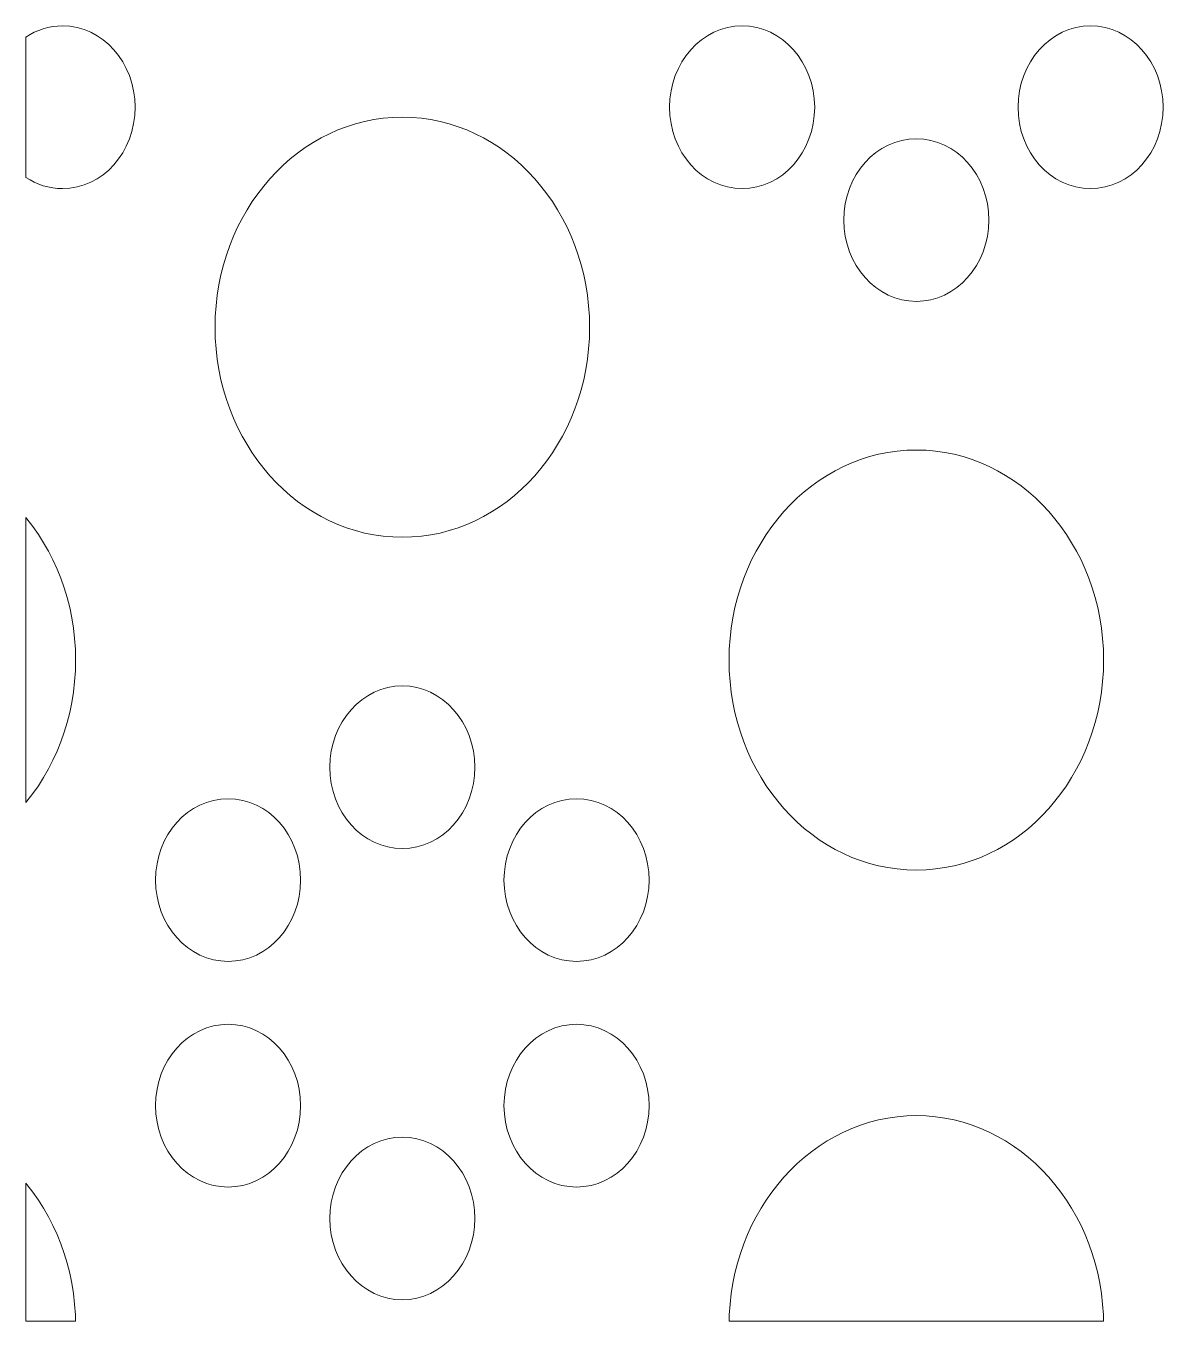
# Model space of a CAD drawing. Header units: millimetres. Extents: x -1200 to 1200, y -590 to 590.
# Drawn here: x -1200 to -694, y -590 to -13 of the extents above; entities that cross this region are included whole.
import ezdxf

# ---------------------------------------------------------------- set-up
doc = ezdxf.new("R2010")
doc.units = ezdxf.units.MM
doc.header["$MEASUREMENT"] = 0
doc.layers.add('Layer 1', color=7, linetype='Continuous')

msp = doc.modelspace()

# ---------------------------------------------------------------- linework, layer by layer
at = {"layer": 'Layer 1', "color": 250, "lineweight": 9}
for points, knots in [([(-1200.05, -18.2979), (-1195.2609, -15.1511), (-1189.6854, -13.3452), (-1183.7324, -13.3452), (-1165.8884, -13.3452), (-1151.4193, -29.5603), (-1151.4193, -49.5683), (-1151.4193, -69.5668), (-1165.8884, -85.7819), (-1183.7324, -85.7819), (-1189.6854, -85.7819), (-1195.2609, -83.976), (-1200.05, -80.8295), (-1200.05, -80.8295), (-1200.05, -18.2979), (-1200.05, -18.2979)], [0, 0, 0, 0, 0.2, 0.2, 0.2, 0.4, 0.4, 0.4, 0.6, 0.6, 0.6, 0.8, 0.8, 0.8, 1, 1, 1, 1]), ([(-913.341, -49.5683), (-913.341, -29.5603), (-898.8765, -13.3452), (-881.0281, -13.3452), (-863.1885, -13.3452), (-848.7151, -29.5603), (-848.7151, -49.5683), (-848.7151, -69.5668), (-863.1885, -85.7819), (-881.0281, -85.7819), (-898.8765, -85.7819), (-913.341, -69.5668), (-913.341, -49.5683)], [0, 0, 0, 0, 0.25, 0.25, 0.25, 0.5, 0.5, 0.5, 0.75, 0.75, 0.75, 1, 1, 1, 1]), ([(-758.1487, -49.5683), (-758.1487, -29.5603), (-743.6754, -13.3452), (-725.8358, -13.3452), (-707.996, -13.3452), (-693.5227, -29.5603), (-693.5227, -49.5683), (-693.5227, -69.5668), (-707.996, -85.7819), (-725.8358, -85.7819), (-743.6754, -85.7819), (-758.1487, -69.5668), (-758.1487, -49.5683)], [0, 0, 0, 0, 0.25, 0.25, 0.25, 0.5, 0.5, 0.5, 0.75, 0.75, 0.75, 1, 1, 1, 1]), ([(-1115.7958, -147.5223), (-1115.7958, -147.5223), (-1115.6886, -142.7006), (-1115.6886, -142.7006), (-1115.6886, -142.7006), (-1115.367, -137.9461), (-1115.367, -137.9461), (-1115.367, -137.9461), (-1114.8395, -133.2638), (-1114.8395, -133.2638), (-1114.8395, -133.2638), (-1114.1062, -128.6632), (-1114.1062, -128.6632), (-1114.1062, -128.6632), (-1113.1712, -124.1443), (-1113.1712, -124.1443), (-1113.1712, -124.1443), (-1112.052, -119.712), (-1112.052, -119.712), (-1112.052, -119.712), (-1110.7356, -115.3709), (-1110.7356, -115.3709), (-1110.7356, -115.3709), (-1109.2473, -111.1309), (-1109.2473, -111.1309), (-1109.2473, -111.1309), (-1107.575, -106.9918), (-1107.575, -106.9918), (-1107.575, -106.9918), (-1105.7352, -102.9633), (-1105.7352, -102.9633), (-1105.7352, -102.9633), (-1103.7282, -99.0453), (-1103.7282, -99.0453), (-1103.7282, -99.0453), (-1101.5584, -95.2523), (-1101.5584, -95.2523), (-1101.5584, -95.2523), (-1099.2297, -91.5843), (-1099.2297, -91.5843), (-1099.2297, -91.5843), (-1096.7511, -88.0509), (-1096.7511, -88.0509), (-1096.7511, -88.0509), (-1094.1265, -84.6522), (-1094.1265, -84.6522), (-1094.1265, -84.6522), (-1091.3648, -81.4024), (-1091.3648, -81.4024), (-1091.3648, -81.4024), (-1088.4616, -78.3017), (-1088.4616, -78.3017), (-1088.4616, -78.3017), (-1085.434, -75.3596), (-1085.434, -75.3596), (-1085.434, -75.3596), (-1082.2778, -72.5858), (-1082.2778, -72.5858), (-1082.2778, -72.5858), (-1079.0058, -69.9754), (-1079.0058, -69.9754), (-1079.0058, -69.9754), (-1075.6222, -67.5429), (-1075.6222, -67.5429), (-1075.6222, -67.5429), (-1072.1271, -65.2931), (-1072.1271, -65.2931), (-1072.1271, -65.2931), (-1068.5378, -63.2308), (-1068.5378, -63.2308), (-1068.5378, -63.2308), (-1064.8455, -61.3559), (-1064.8455, -61.3559), (-1064.8455, -61.3559), (-1061.0589, -59.683), (-1061.0589, -59.683), (-1061.0589, -59.683), (-1057.1906, -58.2119), (-1057.1906, -58.2119), (-1057.1906, -58.2119), (-1053.2324, -56.9572), (-1053.2324, -56.9572), (-1053.2324, -56.9572), (-1049.2014, -55.9092), (-1049.2014, -55.9092), (-1049.2014, -55.9092), (-1045.0975, -55.0872), (-1045.0975, -55.0872), (-1045.0975, -55.0872), (-1040.9249, -54.491), (-1040.9249, -54.491), (-1040.9249, -54.491), (-1036.6836, -54.1353), (-1036.6836, -54.1353), (-1036.6836, -54.1353), (-1032.3824, -54.0151), (-1032.3824, -54.0151), (-1032.3824, -54.0151), (-1028.0811, -54.1353), (-1028.0811, -54.1353), (-1028.0811, -54.1353), (-1023.8399, -54.491), (-1023.8399, -54.491), (-1023.8399, -54.491), (-1019.6629, -55.0872), (-1019.6629, -55.0872), (-1019.6629, -55.0872), (-1015.5633, -55.9092), (-1015.5633, -55.9092), (-1015.5633, -55.9092), (-1011.5279, -56.9572), (-1011.5279, -56.9572), (-1011.5279, -56.9572), (-1007.574, -58.2119), (-1007.574, -58.2119), (-1007.574, -58.2119), (-1003.706, -59.683), (-1003.706, -59.683), (-1003.706, -59.683), (-999.9194, -61.3559), (-999.9194, -61.3559), (-999.9194, -61.3559), (-996.227, -63.2308), (-996.227, -63.2308), (-996.227, -63.2308), (-992.6333, -65.2931), (-992.6333, -65.2931), (-992.6333, -65.2931), (-989.1383, -67.5429), (-989.1383, -67.5429), (-989.1383, -67.5429), (-985.7547, -69.9754), (-985.7547, -69.9754), (-985.7547, -69.9754), (-982.4827, -72.5858), (-982.4827, -72.5858), (-982.4827, -72.5858), (-979.3308, -75.3596), (-979.3308, -75.3596), (-979.3308, -75.3596), (-976.2988, -78.3017), (-976.2988, -78.3017), (-976.2988, -78.3017), (-973.3999, -81.4024), (-973.3999, -81.4024), (-973.3999, -81.4024), (-970.6339, -84.657), (-970.6339, -84.657), (-970.6339, -84.657), (-968.0095, -88.0509), (-968.0095, -88.0509), (-968.0095, -88.0509), (-965.535, -91.5843), (-965.535, -91.5843), (-965.535, -91.5843), (-963.2065, -95.2523), (-963.2065, -95.2523), (-963.2065, -95.2523), (-961.0365, -99.0453), (-961.0365, -99.0453), (-961.0365, -99.0453), (-959.0295, -102.9633), (-959.0295, -102.9633), (-959.0295, -102.9633), (-957.1898, -106.9918), (-957.1898, -106.9918), (-957.1898, -106.9918), (-955.5173, -111.1309), (-955.5173, -111.1309), (-955.5173, -111.1309), (-954.025, -115.3709), (-954.025, -115.3709), (-954.025, -115.3709), (-952.7171, -119.712), (-952.7171, -119.712), (-952.7171, -119.712), (-951.5934, -124.1395), (-951.5934, -124.1395), (-951.5934, -124.1395), (-950.6628, -128.6632), (-950.6628, -128.6632), (-950.6628, -128.6632), (-949.9254, -133.2638), (-949.9254, -133.2638), (-949.9254, -133.2638), (-949.3979, -137.9461), (-949.3979, -137.9461), (-949.3979, -137.9461), (-949.0762, -142.7006), (-949.0762, -142.7006), (-949.0762, -142.7006), (-948.9648, -147.5223), (-948.9648, -147.5223), (-948.9648, -147.5223), (-949.0762, -152.344), (-949.0762, -152.344), (-949.0762, -152.344), (-949.3979, -157.0985), (-949.3979, -157.0985), (-949.3979, -157.0985), (-949.9254, -161.776), (-949.9254, -161.776), (-949.9254, -161.776), (-950.6628, -166.3814), (-950.6628, -166.3814), (-950.6628, -166.3814), (-951.5934, -170.9003), (-951.5934, -170.9003), (-951.5934, -170.9003), (-952.7171, -175.3279), (-952.7171, -175.3279), (-952.7171, -175.3279), (-954.025, -179.6689), (-954.025, -179.6689), (-954.025, -179.6689), (-955.5173, -183.9137), (-955.5173, -183.9137), (-955.5173, -183.9137), (-957.1898, -188.048), (-957.1898, -188.048), (-957.1898, -188.048), (-959.0295, -192.0765), (-959.0295, -192.0765), (-959.0295, -192.0765), (-961.0365, -195.9945), (-961.0365, -195.9945), (-961.0365, -195.9945), (-963.2065, -199.7875), (-963.2065, -199.7875), (-963.2065, -199.7875), (-965.535, -203.4555), (-965.535, -203.4555), (-965.535, -203.4555), (-968.0095, -206.9937), (-968.0095, -206.9937), (-968.0095, -206.9937), (-970.6339, -210.3877), (-970.6339, -210.3877), (-970.6339, -210.3877), (-973.3999, -213.6374), (-973.3999, -213.6374), (-973.3999, -213.6374), (-976.3032, -216.7429), (-976.3032, -216.7429), (-976.3032, -216.7429), (-979.3308, -219.6801), (-979.3308, -219.6801), (-979.3308, -219.6801), (-982.4827, -222.4588), (-982.4827, -222.4588), (-982.4827, -222.4588), (-985.7547, -225.0692), (-985.7547, -225.0692), (-985.7547, -225.0692), (-989.1383, -227.5017), (-989.1383, -227.5017), (-989.1383, -227.5017), (-992.6333, -229.7515), (-992.6333, -229.7515), (-992.6333, -229.7515), (-996.227, -231.8138), (-996.227, -231.8138), (-996.227, -231.8138), (-999.9194, -233.6887), (-999.9194, -233.6887), (-999.9194, -233.6887), (-1003.706, -235.3616), (-1003.706, -235.3616), (-1003.706, -235.3616), (-1007.574, -236.8279), (-1007.574, -236.8279), (-1007.574, -236.8279), (-1011.5279, -238.0874), (-1011.5279, -238.0874), (-1011.5279, -238.0874), (-1015.5633, -239.1306), (-1015.5633, -239.1306), (-1015.5633, -239.1306), (-1019.6629, -239.9479), (-1019.6629, -239.9479), (-1019.6629, -239.9479), (-1023.8399, -240.5439), (-1023.8399, -240.5439), (-1023.8399, -240.5439), (-1028.0811, -240.9093), (-1028.0811, -240.9093), (-1028.0811, -240.9093), (-1032.3824, -241.0295), (-1032.3824, -241.0295), (-1032.3824, -241.0295), (-1036.6836, -240.9093), (-1036.6836, -240.9093), (-1036.6836, -240.9093), (-1040.9249, -240.5439), (-1040.9249, -240.5439), (-1040.9249, -240.5439), (-1045.0975, -239.9479), (-1045.0975, -239.9479), (-1045.0975, -239.9479), (-1049.2058, -239.1306), (-1049.2058, -239.1306), (-1049.2058, -239.1306), (-1053.2324, -238.0874), (-1053.2324, -238.0874), (-1053.2324, -238.0874), (-1057.1906, -236.8279), (-1057.1906, -236.8279), (-1057.1906, -236.8279), (-1061.0589, -235.3616), (-1061.0589, -235.3616), (-1061.0589, -235.3616), (-1064.8455, -233.6887), (-1064.8455, -233.6887), (-1064.8455, -233.6887), (-1068.5378, -231.8138), (-1068.5378, -231.8138), (-1068.5378, -231.8138), (-1072.1314, -229.7515), (-1072.1314, -229.7515), (-1072.1314, -229.7515), (-1075.6222, -227.5017), (-1075.6222, -227.5017), (-1075.6222, -227.5017), (-1079.0058, -225.0692), (-1079.0058, -225.0692), (-1079.0058, -225.0692), (-1082.2778, -222.4588), (-1082.2778, -222.4588), (-1082.2778, -222.4588), (-1085.434, -219.6801), (-1085.434, -219.6801), (-1085.434, -219.6801), (-1088.4616, -216.7429), (-1088.4616, -216.7429), (-1088.4616, -216.7429), (-1091.3648, -213.6374), (-1091.3648, -213.6374), (-1091.3648, -213.6374), (-1094.1308, -210.3877), (-1094.1308, -210.3877), (-1094.1308, -210.3877), (-1096.7511, -206.9937), (-1096.7511, -206.9937), (-1096.7511, -206.9937), (-1099.2297, -203.4555), (-1099.2297, -203.4555), (-1099.2297, -203.4555), (-1101.5584, -199.7875), (-1101.5584, -199.7875), (-1101.5584, -199.7875), (-1103.7282, -195.9945), (-1103.7282, -195.9945), (-1103.7282, -195.9945), (-1105.7352, -192.0765), (-1105.7352, -192.0765), (-1105.7352, -192.0765), (-1107.575, -188.048), (-1107.575, -188.048), (-1107.575, -188.048), (-1109.2473, -183.9137), (-1109.2473, -183.9137), (-1109.2473, -183.9137), (-1110.7356, -179.6689), (-1110.7356, -179.6689), (-1110.7356, -179.6689), (-1112.052, -175.3279), (-1112.052, -175.3279), (-1112.052, -175.3279), (-1113.1712, -170.9003), (-1113.1712, -170.9003), (-1113.1712, -170.9003), (-1114.1062, -166.3766), (-1114.1062, -166.3766), (-1114.1062, -166.3766), (-1114.8395, -161.776), (-1114.8395, -161.776), (-1114.8395, -161.776), (-1115.367, -157.0985), (-1115.367, -157.0985), (-1115.367, -157.0985), (-1115.6886, -152.344), (-1115.6886, -152.344), (-1115.6886, -152.344), (-1115.7958, -147.5223), (-1115.7958, -147.5223)], [0, 0, 0, 0, 0.0078125, 0.0078125, 0.0078125, 0.015625, 0.015625, 0.015625, 0.0234375, 0.0234375, 0.0234375, 0.03125, 0.03125, 0.03125, 0.0390625, 0.0390625, 0.0390625, 0.046875, 0.046875, 0.046875, 0.0546875, 0.0546875, 0.0546875, 0.0625, 0.0625, 0.0625, 0.0703125, 0.0703125, 0.0703125, 0.078125, 0.078125, 0.078125, 0.0859375, 0.0859375, 0.0859375, 0.09375, 0.09375, 0.09375, 0.1015625, 0.1015625, 0.1015625, 0.109375, 0.109375, 0.109375, 0.1171875, 0.1171875, 0.1171875, 0.125, 0.125, 0.125, 0.1328125, 0.1328125, 0.1328125, 0.140625, 0.140625, 0.140625, 0.1484375, 0.1484375, 0.1484375, 0.15625, 0.15625, 0.15625, 0.1640625, 0.1640625, 0.1640625, 0.171875, 0.171875, 0.171875, 0.1796875, 0.1796875, 0.1796875, 0.1875, 0.1875, 0.1875, 0.1953125, 0.1953125, 0.1953125, 0.203125, 0.203125, 0.203125, 0.2109375, 0.2109375, 0.2109375, 0.21875, 0.21875, 0.21875, 0.2265625, 0.2265625, 0.2265625, 0.234375, 0.234375, 0.234375, 0.2421875, 0.2421875, 0.2421875, 0.25, 0.25, 0.25, 0.2578125, 0.2578125, 0.2578125, 0.265625, 0.265625, 0.265625, 0.2734375, 0.2734375, 0.2734375, 0.28125, 0.28125, 0.28125, 0.2890625, 0.2890625, 0.2890625, 0.296875, 0.296875, 0.296875, 0.3046875, 0.3046875, 0.3046875, 0.3125, 0.3125, 0.3125, 0.3203125, 0.3203125, 0.3203125, 0.328125, 0.328125, 0.328125, 0.3359375, 0.3359375, 0.3359375, 0.34375, 0.34375, 0.34375, 0.3515625, 0.3515625, 0.3515625, 0.359375, 0.359375, 0.359375, 0.3671875, 0.3671875, 0.3671875, 0.375, 0.375, 0.375, 0.3828125, 0.3828125, 0.3828125, 0.390625, 0.390625, 0.390625, 0.3984375, 0.3984375, 0.3984375, 0.40625, 0.40625, 0.40625, 0.4140625, 0.4140625, 0.4140625, 0.421875, 0.421875, 0.421875, 0.4296875, 0.4296875, 0.4296875, 0.4375, 0.4375, 0.4375, 0.4453125, 0.4453125, 0.4453125, 0.453125, 0.453125, 0.453125, 0.4609375, 0.4609375, 0.4609375, 0.46875, 0.46875, 0.46875, 0.4765625, 0.4765625, 0.4765625, 0.484375, 0.484375, 0.484375, 0.4921875, 0.4921875, 0.4921875, 0.5, 0.5, 0.5, 0.5078125, 0.5078125, 0.5078125, 0.515625, 0.515625, 0.515625, 0.5234375, 0.5234375, 0.5234375, 0.53125, 0.53125, 0.53125, 0.5390625, 0.5390625, 0.5390625, 0.546875, 0.546875, 0.546875, 0.5546875, 0.5546875, 0.5546875, 0.5625, 0.5625, 0.5625, 0.5703125, 0.5703125, 0.5703125, 0.578125, 0.578125, 0.578125, 0.5859375, 0.5859375, 0.5859375, 0.59375, 0.59375, 0.59375, 0.6015625, 0.6015625, 0.6015625, 0.609375, 0.609375, 0.609375, 0.6171875, 0.6171875, 0.6171875, 0.625, 0.625, 0.625, 0.6328125, 0.6328125, 0.6328125, 0.640625, 0.640625, 0.640625, 0.6484375, 0.6484375, 0.6484375, 0.65625, 0.65625, 0.65625, 0.6640625, 0.6640625, 0.6640625, 0.671875, 0.671875, 0.671875, 0.6796875, 0.6796875, 0.6796875, 0.6875, 0.6875, 0.6875, 0.6953125, 0.6953125, 0.6953125, 0.703125, 0.703125, 0.703125, 0.7109375, 0.7109375, 0.7109375, 0.71875, 0.71875, 0.71875, 0.7265625, 0.7265625, 0.7265625, 0.734375, 0.734375, 0.734375, 0.7421875, 0.7421875, 0.7421875, 0.75, 0.75, 0.75, 0.7578125, 0.7578125, 0.7578125, 0.765625, 0.765625, 0.765625, 0.7734375, 0.7734375, 0.7734375, 0.78125, 0.78125, 0.78125, 0.7890625, 0.7890625, 0.7890625, 0.796875, 0.796875, 0.796875, 0.8046875, 0.8046875, 0.8046875, 0.8125, 0.8125, 0.8125, 0.8203125, 0.8203125, 0.8203125, 0.828125, 0.828125, 0.828125, 0.8359375, 0.8359375, 0.8359375, 0.84375, 0.84375, 0.84375, 0.8515625, 0.8515625, 0.8515625, 0.859375, 0.859375, 0.859375, 0.8671875, 0.8671875, 0.8671875, 0.875, 0.875, 0.875, 0.8828125, 0.8828125, 0.8828125, 0.890625, 0.890625, 0.890625, 0.8984375, 0.8984375, 0.8984375, 0.90625, 0.90625, 0.90625, 0.9140625, 0.9140625, 0.9140625, 0.921875, 0.921875, 0.921875, 0.9296875, 0.9296875, 0.9296875, 0.9375, 0.9375, 0.9375, 0.9453125, 0.9453125, 0.9453125, 0.953125, 0.953125, 0.953125, 0.9609375, 0.9609375, 0.9609375, 0.96875, 0.96875, 0.96875, 0.9765625, 0.9765625, 0.9765625, 0.984375, 0.984375, 0.984375, 0.9921875, 0.9921875, 0.9921875, 1, 1, 1, 1]), ([(-835.747, -99.7856), (-835.747, -79.7824), (-821.278, -63.5625), (-803.4341, -63.5625), (-785.59, -63.5625), (-771.1211, -79.7824), (-771.1211, -99.7856), (-771.1211, -119.7889), (-785.59, -136.0088), (-803.4341, -136.0088), (-821.278, -136.0088), (-835.747, -119.7889), (-835.747, -99.7856)], [0, 0, 0, 0, 0.25, 0.25, 0.25, 0.5, 0.5, 0.5, 0.75, 0.75, 0.75, 1, 1, 1, 1]), ([(-886.8474, -295.6983), (-886.8474, -295.6983), (-886.7402, -290.8766), (-886.7402, -290.8766), (-886.7402, -290.8766), (-886.4144, -286.1222), (-886.4144, -286.1222), (-886.4144, -286.1222), (-885.8868, -281.4446), (-885.8868, -281.4446), (-885.8868, -281.4446), (-885.1492, -276.844), (-885.1492, -276.844), (-885.1492, -276.844), (-884.2229, -272.3204), (-884.2229, -272.3204), (-884.2229, -272.3204), (-883.0995, -267.8928), (-883.0995, -267.8928), (-883.0995, -267.8928), (-881.7872, -263.5518), (-881.7872, -263.5518), (-881.7872, -263.5518), (-880.299, -259.3117), (-880.299, -259.3117), (-880.299, -259.3117), (-878.6266, -255.1726), (-878.6266, -255.1726), (-878.6266, -255.1726), (-876.7825, -251.1441), (-876.7825, -251.1441), (-876.7825, -251.1441), (-874.78, -247.2261), (-874.78, -247.2261), (-874.78, -247.2261), (-872.6057, -243.4331), (-872.6057, -243.4331), (-872.6057, -243.4331), (-870.2814, -239.7651), (-870.2814, -239.7651), (-870.2814, -239.7651), (-867.7984, -236.227), (-867.7984, -236.227), (-867.7984, -236.227), (-865.1783, -232.833), (-865.1783, -232.833), (-865.1783, -232.833), (-862.4166, -229.5832), (-862.4166, -229.5832), (-862.4166, -229.5832), (-859.5132, -226.4825), (-859.5132, -226.4825), (-859.5132, -226.4825), (-856.4857, -223.5405), (-856.4857, -223.5405), (-856.4857, -223.5405), (-853.3338, -220.7667), (-853.3338, -220.7667), (-853.3338, -220.7667), (-850.0574, -218.1515), (-850.0574, -218.1515), (-850.0574, -218.1515), (-846.6738, -215.719), (-846.6738, -215.719), (-846.6738, -215.719), (-843.183, -213.4691), (-843.183, -213.4691), (-843.183, -213.4691), (-839.5894, -211.4068), (-839.5894, -211.4068), (-839.5894, -211.4068), (-835.8928, -209.532), (-835.8928, -209.532), (-835.8928, -209.532), (-832.1105, -207.859), (-832.1105, -207.859), (-832.1105, -207.859), (-828.2338, -206.3928), (-828.2338, -206.3928), (-828.2338, -206.3928), (-824.2842, -205.1333), (-824.2842, -205.1333), (-824.2842, -205.1333), (-820.2531, -204.09), (-820.2531, -204.09), (-820.2531, -204.09), (-816.1491, -203.2728), (-816.1491, -203.2728), (-816.1491, -203.2728), (-811.9723, -202.6767), (-811.9723, -202.6767), (-811.9723, -202.6767), (-807.7354, -202.3113), (-807.7354, -202.3113), (-807.7354, -202.3113), (-803.4341, -202.1912), (-803.4341, -202.1912), (-803.4341, -202.1912), (-799.1286, -202.3113), (-799.1286, -202.3113), (-799.1286, -202.3113), (-794.8915, -202.6767), (-794.8915, -202.6767), (-794.8915, -202.6767), (-790.7147, -203.2728), (-790.7147, -203.2728), (-790.7147, -203.2728), (-786.6064, -204.09), (-786.6064, -204.09), (-786.6064, -204.09), (-782.5796, -205.1333), (-782.5796, -205.1333), (-782.5796, -205.1333), (-778.63, -206.3928), (-778.63, -206.3928), (-778.63, -206.3928), (-774.7533, -207.859), (-774.7533, -207.859), (-774.7533, -207.859), (-770.971, -209.532), (-770.971, -209.532), (-770.971, -209.532), (-767.2786, -211.4068), (-767.2786, -211.4068), (-767.2786, -211.4068), (-763.6807, -213.4691), (-763.6807, -213.4691), (-763.6807, -213.4691), (-760.19, -215.719), (-760.19, -215.719), (-760.19, -215.719), (-756.8065, -218.1515), (-756.8065, -218.1515), (-756.8065, -218.1515), (-753.5387, -220.7667), (-753.5387, -220.7667), (-753.5387, -220.7667), (-750.3781, -223.5405), (-750.3781, -223.5405), (-750.3781, -223.5405), (-747.3506, -226.4825), (-747.3506, -226.4825), (-747.3506, -226.4825), (-744.4473, -229.5832), (-744.4473, -229.5832), (-744.4473, -229.5832), (-741.6856, -232.833), (-741.6856, -232.833), (-741.6856, -232.833), (-739.0611, -236.227), (-739.0611, -236.227), (-739.0611, -236.227), (-736.5825, -239.7651), (-736.5825, -239.7651), (-736.5825, -239.7651), (-734.2581, -243.4331), (-734.2581, -243.4331), (-734.2581, -243.4331), (-732.0839, -247.2261), (-732.0839, -247.2261), (-732.0839, -247.2261), (-730.0812, -251.1441), (-730.0812, -251.1441), (-730.0812, -251.1441), (-728.2372, -255.1726), (-728.2372, -255.1726), (-728.2372, -255.1726), (-726.569, -259.3117), (-726.569, -259.3117), (-726.569, -259.3117), (-725.0766, -263.5518), (-725.0766, -263.5518), (-725.0766, -263.5518), (-723.7644, -267.8928), (-723.7644, -267.8928), (-723.7644, -267.8928), (-722.6409, -272.3204), (-722.6409, -272.3204), (-722.6409, -272.3204), (-721.7146, -276.844), (-721.7146, -276.844), (-721.7146, -276.844), (-720.977, -281.4446), (-720.977, -281.4446), (-720.977, -281.4446), (-720.4451, -286.1222), (-720.4451, -286.1222), (-720.4451, -286.1222), (-720.1235, -290.8766), (-720.1235, -290.8766), (-720.1235, -290.8766), (-720.0164, -295.6983), (-720.0164, -295.6983), (-720.0164, -295.6983), (-720.1235, -300.5201), (-720.1235, -300.5201), (-720.1235, -300.5201), (-720.4451, -305.2745), (-720.4451, -305.2745), (-720.4451, -305.2745), (-720.977, -309.9568), (-720.977, -309.9568), (-720.977, -309.9568), (-721.7146, -314.5574), (-721.7146, -314.5574), (-721.7146, -314.5574), (-722.6409, -319.0763), (-722.6409, -319.0763), (-722.6409, -319.0763), (-723.7644, -323.5086), (-723.7644, -323.5086), (-723.7644, -323.5086), (-725.0766, -327.8497), (-725.0766, -327.8497), (-725.0766, -327.8497), (-726.569, -332.0898), (-726.569, -332.0898), (-726.569, -332.0898), (-728.2372, -336.2288), (-728.2372, -336.2288), (-728.2372, -336.2288), (-730.0812, -340.2574), (-730.0812, -340.2574), (-730.0812, -340.2574), (-732.0839, -344.1753), (-732.0839, -344.1753), (-732.0839, -344.1753), (-734.2581, -347.9731), (-734.2581, -347.9731), (-734.2581, -347.9731), (-736.5825, -351.6363), (-736.5825, -351.6363), (-736.5825, -351.6363), (-739.0611, -355.1745), (-739.0611, -355.1745), (-739.0611, -355.1745), (-741.6856, -358.5684), (-741.6856, -358.5684), (-741.6856, -358.5684), (-744.4473, -361.8182), (-744.4473, -361.8182), (-744.4473, -361.8182), (-747.3506, -364.9189), (-747.3506, -364.9189), (-747.3506, -364.9189), (-750.3781, -367.861), (-750.3781, -367.861), (-750.3781, -367.861), (-753.5301, -370.6348), (-753.5301, -370.6348), (-753.5301, -370.6348), (-756.8065, -373.2452), (-756.8065, -373.2452), (-756.8065, -373.2452), (-760.19, -375.6777), (-760.19, -375.6777), (-760.19, -375.6777), (-763.6807, -377.9275), (-763.6807, -377.9275), (-763.6807, -377.9275), (-767.2786, -379.9898), (-767.2786, -379.9898), (-767.2786, -379.9898), (-770.971, -381.8647), (-770.971, -381.8647), (-770.971, -381.8647), (-774.7533, -383.5425), (-774.7533, -383.5425), (-774.7533, -383.5425), (-778.63, -385.0039), (-778.63, -385.0039), (-778.63, -385.0039), (-782.5796, -386.2634), (-782.5796, -386.2634), (-782.5796, -386.2634), (-786.6064, -387.3114), (-786.6064, -387.3114), (-786.6064, -387.3114), (-790.7147, -388.1334), (-790.7147, -388.1334), (-790.7147, -388.1334), (-794.8915, -388.7296), (-794.8915, -388.7296), (-794.8915, -388.7296), (-799.1286, -389.0853), (-799.1286, -389.0853), (-799.1286, -389.0853), (-803.4341, -389.2055), (-803.4341, -389.2055), (-803.4341, -389.2055), (-807.7354, -389.0853), (-807.7354, -389.0853), (-807.7354, -389.0853), (-811.9723, -388.7296), (-811.9723, -388.7296), (-811.9723, -388.7296), (-816.1491, -388.1334), (-816.1491, -388.1334), (-816.1491, -388.1334), (-820.2531, -387.3114), (-820.2531, -387.3114), (-820.2531, -387.3114), (-824.2842, -386.2634), (-824.2842, -386.2634), (-824.2842, -386.2634), (-828.2338, -385.0039), (-828.2338, -385.0039), (-828.2338, -385.0039), (-832.1105, -383.5377), (-832.1105, -383.5377), (-832.1105, -383.5377), (-835.8928, -381.8647), (-835.8928, -381.8647), (-835.8928, -381.8647), (-839.5894, -379.9898), (-839.5894, -379.9898), (-839.5894, -379.9898), (-843.183, -377.9275), (-843.183, -377.9275), (-843.183, -377.9275), (-846.6738, -375.6777), (-846.6738, -375.6777), (-846.6738, -375.6777), (-850.0574, -373.2452), (-850.0574, -373.2452), (-850.0574, -373.2452), (-853.3338, -370.6348), (-853.3338, -370.6348), (-853.3338, -370.6348), (-856.4857, -367.861), (-856.4857, -367.861), (-856.4857, -367.861), (-859.5132, -364.9189), (-859.5132, -364.9189), (-859.5132, -364.9189), (-862.4166, -361.8182), (-862.4166, -361.8182), (-862.4166, -361.8182), (-865.1783, -358.5684), (-865.1783, -358.5684), (-865.1783, -358.5684), (-867.7984, -355.1745), (-867.7984, -355.1745), (-867.7984, -355.1745), (-870.2814, -351.6363), (-870.2814, -351.6363), (-870.2814, -351.6363), (-872.6057, -347.9731), (-872.6057, -347.9731), (-872.6057, -347.9731), (-874.78, -344.1753), (-874.78, -344.1753), (-874.78, -344.1753), (-876.7825, -340.2574), (-876.7825, -340.2574), (-876.7825, -340.2574), (-878.6266, -336.2288), (-878.6266, -336.2288), (-878.6266, -336.2288), (-880.299, -332.0898), (-880.299, -332.0898), (-880.299, -332.0898), (-881.7872, -327.8497), (-881.7872, -327.8497), (-881.7872, -327.8497), (-883.0995, -323.5086), (-883.0995, -323.5086), (-883.0995, -323.5086), (-884.2229, -319.0763), (-884.2229, -319.0763), (-884.2229, -319.0763), (-885.1492, -314.5526), (-885.1492, -314.5526), (-885.1492, -314.5526), (-885.8868, -309.9568), (-885.8868, -309.9568), (-885.8868, -309.9568), (-886.4144, -305.2745), (-886.4144, -305.2745), (-886.4144, -305.2745), (-886.7402, -300.5201), (-886.7402, -300.5201), (-886.7402, -300.5201), (-886.8474, -295.6983), (-886.8474, -295.6983)], [0, 0, 0, 0, 0.0078125, 0.0078125, 0.0078125, 0.015625, 0.015625, 0.015625, 0.0234375, 0.0234375, 0.0234375, 0.03125, 0.03125, 0.03125, 0.0390625, 0.0390625, 0.0390625, 0.046875, 0.046875, 0.046875, 0.0546875, 0.0546875, 0.0546875, 0.0625, 0.0625, 0.0625, 0.0703125, 0.0703125, 0.0703125, 0.078125, 0.078125, 0.078125, 0.0859375, 0.0859375, 0.0859375, 0.09375, 0.09375, 0.09375, 0.1015625, 0.1015625, 0.1015625, 0.109375, 0.109375, 0.109375, 0.1171875, 0.1171875, 0.1171875, 0.125, 0.125, 0.125, 0.1328125, 0.1328125, 0.1328125, 0.140625, 0.140625, 0.140625, 0.1484375, 0.1484375, 0.1484375, 0.15625, 0.15625, 0.15625, 0.1640625, 0.1640625, 0.1640625, 0.171875, 0.171875, 0.171875, 0.1796875, 0.1796875, 0.1796875, 0.1875, 0.1875, 0.1875, 0.1953125, 0.1953125, 0.1953125, 0.203125, 0.203125, 0.203125, 0.2109375, 0.2109375, 0.2109375, 0.21875, 0.21875, 0.21875, 0.2265625, 0.2265625, 0.2265625, 0.234375, 0.234375, 0.234375, 0.2421875, 0.2421875, 0.2421875, 0.25, 0.25, 0.25, 0.2578125, 0.2578125, 0.2578125, 0.265625, 0.265625, 0.265625, 0.2734375, 0.2734375, 0.2734375, 0.28125, 0.28125, 0.28125, 0.2890625, 0.2890625, 0.2890625, 0.296875, 0.296875, 0.296875, 0.3046875, 0.3046875, 0.3046875, 0.3125, 0.3125, 0.3125, 0.3203125, 0.3203125, 0.3203125, 0.328125, 0.328125, 0.328125, 0.3359375, 0.3359375, 0.3359375, 0.34375, 0.34375, 0.34375, 0.3515625, 0.3515625, 0.3515625, 0.359375, 0.359375, 0.359375, 0.3671875, 0.3671875, 0.3671875, 0.375, 0.375, 0.375, 0.3828125, 0.3828125, 0.3828125, 0.390625, 0.390625, 0.390625, 0.3984375, 0.3984375, 0.3984375, 0.40625, 0.40625, 0.40625, 0.4140625, 0.4140625, 0.4140625, 0.421875, 0.421875, 0.421875, 0.4296875, 0.4296875, 0.4296875, 0.4375, 0.4375, 0.4375, 0.4453125, 0.4453125, 0.4453125, 0.453125, 0.453125, 0.453125, 0.4609375, 0.4609375, 0.4609375, 0.46875, 0.46875, 0.46875, 0.4765625, 0.4765625, 0.4765625, 0.484375, 0.484375, 0.484375, 0.4921875, 0.4921875, 0.4921875, 0.5, 0.5, 0.5, 0.5078125, 0.5078125, 0.5078125, 0.515625, 0.515625, 0.515625, 0.5234375, 0.5234375, 0.5234375, 0.53125, 0.53125, 0.53125, 0.5390625, 0.5390625, 0.5390625, 0.546875, 0.546875, 0.546875, 0.5546875, 0.5546875, 0.5546875, 0.5625, 0.5625, 0.5625, 0.5703125, 0.5703125, 0.5703125, 0.578125, 0.578125, 0.578125, 0.5859375, 0.5859375, 0.5859375, 0.59375, 0.59375, 0.59375, 0.6015625, 0.6015625, 0.6015625, 0.609375, 0.609375, 0.609375, 0.6171875, 0.6171875, 0.6171875, 0.625, 0.625, 0.625, 0.6328125, 0.6328125, 0.6328125, 0.640625, 0.640625, 0.640625, 0.6484375, 0.6484375, 0.6484375, 0.65625, 0.65625, 0.65625, 0.6640625, 0.6640625, 0.6640625, 0.671875, 0.671875, 0.671875, 0.6796875, 0.6796875, 0.6796875, 0.6875, 0.6875, 0.6875, 0.6953125, 0.6953125, 0.6953125, 0.703125, 0.703125, 0.703125, 0.7109375, 0.7109375, 0.7109375, 0.71875, 0.71875, 0.71875, 0.7265625, 0.7265625, 0.7265625, 0.734375, 0.734375, 0.734375, 0.7421875, 0.7421875, 0.7421875, 0.75, 0.75, 0.75, 0.7578125, 0.7578125, 0.7578125, 0.765625, 0.765625, 0.765625, 0.7734375, 0.7734375, 0.7734375, 0.78125, 0.78125, 0.78125, 0.7890625, 0.7890625, 0.7890625, 0.796875, 0.796875, 0.796875, 0.8046875, 0.8046875, 0.8046875, 0.8125, 0.8125, 0.8125, 0.8203125, 0.8203125, 0.8203125, 0.828125, 0.828125, 0.828125, 0.8359375, 0.8359375, 0.8359375, 0.84375, 0.84375, 0.84375, 0.8515625, 0.8515625, 0.8515625, 0.859375, 0.859375, 0.859375, 0.8671875, 0.8671875, 0.8671875, 0.875, 0.875, 0.875, 0.8828125, 0.8828125, 0.8828125, 0.890625, 0.890625, 0.890625, 0.8984375, 0.8984375, 0.8984375, 0.90625, 0.90625, 0.90625, 0.9140625, 0.9140625, 0.9140625, 0.921875, 0.921875, 0.921875, 0.9296875, 0.9296875, 0.9296875, 0.9375, 0.9375, 0.9375, 0.9453125, 0.9453125, 0.9453125, 0.953125, 0.953125, 0.953125, 0.9609375, 0.9609375, 0.9609375, 0.96875, 0.96875, 0.96875, 0.9765625, 0.9765625, 0.9765625, 0.984375, 0.984375, 0.984375, 0.9921875, 0.9921875, 0.9921875, 1, 1, 1, 1]), ([(-1200.05, -232.2835), (-1200.05, -232.2835), (-1199.5823, -232.833), (-1199.5823, -232.833), (-1199.5823, -232.833), (-1196.962, -236.227), (-1196.962, -236.227), (-1196.962, -236.227), (-1194.4834, -239.7651), (-1194.4834, -239.7651), (-1194.4834, -239.7651), (-1192.1548, -243.4331), (-1192.1548, -243.4331), (-1192.1548, -243.4331), (-1189.9849, -247.2261), (-1189.9849, -247.2261), (-1189.9849, -247.2261), (-1187.9779, -251.1441), (-1187.9779, -251.1441), (-1187.9779, -251.1441), (-1186.1381, -255.1726), (-1186.1381, -255.1726), (-1186.1381, -255.1726), (-1184.4656, -259.3117), (-1184.4656, -259.3117), (-1184.4656, -259.3117), (-1182.9775, -263.5518), (-1182.9775, -263.5518), (-1182.9775, -263.5518), (-1181.6611, -267.8928), (-1181.6611, -267.8928), (-1181.6611, -267.8928), (-1180.5418, -272.3204), (-1180.5418, -272.3204), (-1180.5418, -272.3204), (-1179.6112, -276.844), (-1179.6112, -276.844), (-1179.6112, -276.844), (-1178.8736, -281.4446), (-1178.8736, -281.4446), (-1178.8736, -281.4446), (-1178.3462, -286.1222), (-1178.3462, -286.1222), (-1178.3462, -286.1222), (-1178.0245, -290.8766), (-1178.0245, -290.8766), (-1178.0245, -290.8766), (-1177.9173, -295.6983), (-1177.9173, -295.6983), (-1177.9173, -295.6983), (-1178.0245, -300.5201), (-1178.0245, -300.5201), (-1178.0245, -300.5201), (-1178.3462, -305.2745), (-1178.3462, -305.2745), (-1178.3462, -305.2745), (-1178.8736, -309.9568), (-1178.8736, -309.9568), (-1178.8736, -309.9568), (-1179.6112, -314.5574), (-1179.6112, -314.5574), (-1179.6112, -314.5574), (-1180.5418, -319.0763), (-1180.5418, -319.0763), (-1180.5418, -319.0763), (-1181.6611, -323.5086), (-1181.6611, -323.5086), (-1181.6611, -323.5086), (-1182.9775, -327.8497), (-1182.9775, -327.8497), (-1182.9775, -327.8497), (-1184.4656, -332.0898), (-1184.4656, -332.0898), (-1184.4656, -332.0898), (-1186.1381, -336.2288), (-1186.1381, -336.2288), (-1186.1381, -336.2288), (-1187.9779, -340.2574), (-1187.9779, -340.2574), (-1187.9779, -340.2574), (-1189.9849, -344.1753), (-1189.9849, -344.1753), (-1189.9849, -344.1753), (-1192.1548, -347.9731), (-1192.1548, -347.9731), (-1192.1548, -347.9731), (-1194.4834, -351.6363), (-1194.4834, -351.6363), (-1194.4834, -351.6363), (-1196.962, -355.1745), (-1196.962, -355.1745), (-1196.962, -355.1745), (-1199.5823, -358.5684), (-1199.5823, -358.5684), (-1199.5823, -358.5684), (-1200.05, -359.1179), (-1200.05, -359.1179), (-1200.05, -359.1179), (-1200.05, -232.2835), (-1200.05, -232.2835)], [0, 0, 0, 0, 0.03030303, 0.03030303, 0.03030303, 0.06060606, 0.06060606, 0.06060606, 0.09090909, 0.09090909, 0.09090909, 0.12121212, 0.12121212, 0.12121212, 0.15151515, 0.15151515, 0.15151515, 0.18181818, 0.18181818, 0.18181818, 0.21212121, 0.21212121, 0.21212121, 0.24242424, 0.24242424, 0.24242424, 0.27272727, 0.27272727, 0.27272727, 0.3030303, 0.3030303, 0.3030303, 0.33333333, 0.33333333, 0.33333333, 0.36363636, 0.36363636, 0.36363636, 0.39393939, 0.39393939, 0.39393939, 0.42424242, 0.42424242, 0.42424242, 0.45454545, 0.45454545, 0.45454545, 0.48484848, 0.48484848, 0.48484848, 0.51515152, 0.51515152, 0.51515152, 0.54545455, 0.54545455, 0.54545455, 0.57575758, 0.57575758, 0.57575758, 0.60606061, 0.60606061, 0.60606061, 0.63636364, 0.63636364, 0.63636364, 0.66666667, 0.66666667, 0.66666667, 0.6969697, 0.6969697, 0.6969697, 0.72727273, 0.72727273, 0.72727273, 0.75757576, 0.75757576, 0.75757576, 0.78787879, 0.78787879, 0.78787879, 0.81818182, 0.81818182, 0.81818182, 0.84848485, 0.84848485, 0.84848485, 0.87878788, 0.87878788, 0.87878788, 0.90909091, 0.90909091, 0.90909091, 0.93939394, 0.93939394, 0.93939394, 0.96969697, 0.96969697, 0.96969697, 1, 1, 1, 1]), ([(-1064.6954, -343.435), (-1064.6954, -323.4317), (-1050.2263, -307.2119), (-1032.3824, -307.2119), (-1014.5427, -307.2119), (-1000.0694, -323.4317), (-1000.0694, -343.435), (-1000.0694, -363.4383), (-1014.5427, -379.6581), (-1032.3824, -379.6581), (-1050.2263, -379.6581), (-1064.6954, -363.4383), (-1064.6954, -343.435)], [0, 0, 0, 0, 0.25, 0.25, 0.25, 0.5, 0.5, 0.5, 0.75, 0.75, 0.75, 1, 1, 1, 1]), ([(-1142.2937, -393.6619), (-1142.2937, -373.6538), (-1127.8205, -357.4387), (-1109.9807, -357.4387), (-1092.1367, -357.4387), (-1077.6677, -373.6538), (-1077.6677, -393.6619), (-1077.6677, -413.6603), (-1092.1367, -429.8754), (-1109.9807, -429.8754), (-1127.8205, -429.8754), (-1142.2937, -413.6603), (-1142.2937, -393.6619)], [0, 0, 0, 0, 0.25, 0.25, 0.25, 0.5, 0.5, 0.5, 0.75, 0.75, 0.75, 1, 1, 1, 1]), ([(-987.0971, -393.6619), (-987.0971, -373.6538), (-972.6237, -357.4387), (-954.7841, -357.4387), (-936.9444, -357.4387), (-922.4711, -373.6538), (-922.4711, -393.6619), (-922.4711, -413.6603), (-936.9444, -429.8754), (-954.7841, -429.8754), (-972.6237, -429.8754), (-987.0971, -413.6603), (-987.0971, -393.6619)], [0, 0, 0, 0, 0.25, 0.25, 0.25, 0.5, 0.5, 0.5, 0.75, 0.75, 0.75, 1, 1, 1, 1]), ([(-1142.2937, -494.1012), (-1142.2937, -474.1028), (-1127.8205, -457.878), (-1109.9807, -457.878), (-1092.1367, -457.878), (-1077.6677, -474.1028), (-1077.6677, -494.1012), (-1077.6677, -514.0997), (-1092.1367, -530.3244), (-1109.9807, -530.3244), (-1127.8205, -530.3244), (-1142.2937, -514.0997), (-1142.2937, -494.1012)], [0, 0, 0, 0, 0.25, 0.25, 0.25, 0.5, 0.5, 0.5, 0.75, 0.75, 0.75, 1, 1, 1, 1]), ([(-987.0971, -494.1012), (-987.0971, -474.1028), (-972.6237, -457.878), (-954.7841, -457.878), (-936.9444, -457.878), (-922.4711, -474.1028), (-922.4711, -494.1012), (-922.4711, -514.0997), (-936.9444, -530.3244), (-954.7841, -530.3244), (-972.6237, -530.3244), (-987.0971, -514.0997), (-987.0971, -494.1012)], [0, 0, 0, 0, 0.25, 0.25, 0.25, 0.5, 0.5, 0.5, 0.75, 0.75, 0.75, 1, 1, 1, 1]), ([(-720.0635, -590.0265), (-720.0635, -590.0265), (-886.8003, -590.0265), (-886.8003, -590.0265), (-886.8003, -590.0265), (-886.7402, -587.243), (-886.7402, -587.243), (-886.7402, -587.243), (-886.4144, -582.4838), (-886.4144, -582.4838), (-886.4144, -582.4838), (-885.8868, -577.8063), (-885.8868, -577.8063), (-885.8868, -577.8063), (-885.1492, -573.2008), (-885.1492, -573.2008), (-885.1492, -573.2008), (-884.2229, -568.682), (-884.2229, -568.682), (-884.2229, -568.682), (-883.0995, -564.2448), (-883.0995, -564.2448), (-883.0995, -564.2448), (-881.7872, -559.9086), (-881.7872, -559.9086), (-881.7872, -559.9086), (-880.299, -555.6686), (-880.299, -555.6686), (-880.299, -555.6686), (-878.6266, -551.5342), (-878.6266, -551.5342), (-878.6266, -551.5342), (-876.7825, -547.5009), (-876.7825, -547.5009), (-876.7825, -547.5009), (-874.78, -543.583), (-874.78, -543.583), (-874.78, -543.583), (-872.6057, -539.79), (-872.6057, -539.79), (-872.6057, -539.79), (-870.2814, -536.122), (-870.2814, -536.122), (-870.2814, -536.122), (-867.7984, -532.5886), (-867.7984, -532.5886), (-867.7984, -532.5886), (-865.1783, -529.1898), (-865.1783, -529.1898), (-865.1783, -529.1898), (-862.4166, -525.9401), (-862.4166, -525.9401), (-862.4166, -525.9401), (-859.5132, -522.8442), (-859.5132, -522.8442), (-859.5132, -522.8442), (-856.4857, -519.9021), (-856.4857, -519.9021), (-856.4857, -519.9021), (-853.3338, -517.1186), (-853.3338, -517.1186), (-853.3338, -517.1186), (-850.0574, -514.5131), (-850.0574, -514.5131), (-850.0574, -514.5131), (-846.6738, -512.0758), (-846.6738, -512.0758), (-846.6738, -512.0758), (-843.183, -509.826), (-843.183, -509.826), (-843.183, -509.826), (-839.5894, -507.7636), (-839.5894, -507.7636), (-839.5894, -507.7636), (-835.8928, -505.8887), (-835.8928, -505.8887), (-835.8928, -505.8887), (-832.1105, -504.2206), (-832.1105, -504.2206), (-832.1105, -504.2206), (-828.2338, -502.7496), (-828.2338, -502.7496), (-828.2338, -502.7496), (-824.2842, -501.49), (-824.2842, -501.49), (-824.2842, -501.49), (-820.2531, -500.4517), (-820.2531, -500.4517), (-820.2531, -500.4517), (-816.1491, -499.6296), (-816.1491, -499.6296), (-816.1491, -499.6296), (-811.9723, -499.0335), (-811.9723, -499.0335), (-811.9723, -499.0335), (-807.7354, -498.6682), (-807.7354, -498.6682), (-807.7354, -498.6682), (-803.4341, -498.548), (-803.4341, -498.548), (-803.4341, -498.548), (-799.1286, -498.6682), (-799.1286, -498.6682), (-799.1286, -498.6682), (-794.8915, -499.0335), (-794.8915, -499.0335), (-794.8915, -499.0335), (-790.7147, -499.6296), (-790.7147, -499.6296), (-790.7147, -499.6296), (-786.6064, -500.4517), (-786.6064, -500.4517), (-786.6064, -500.4517), (-782.5796, -501.49), (-782.5796, -501.49), (-782.5796, -501.49), (-778.63, -502.7496), (-778.63, -502.7496), (-778.63, -502.7496), (-774.7533, -504.2206), (-774.7533, -504.2206), (-774.7533, -504.2206), (-770.971, -505.8887), (-770.971, -505.8887), (-770.971, -505.8887), (-767.2786, -507.7636), (-767.2786, -507.7636), (-767.2786, -507.7636), (-763.6807, -509.826), (-763.6807, -509.826), (-763.6807, -509.826), (-760.19, -512.0758), (-760.19, -512.0758), (-760.19, -512.0758), (-756.8065, -514.5131), (-756.8065, -514.5131), (-756.8065, -514.5131), (-753.5387, -517.1186), (-753.5387, -517.1186), (-753.5387, -517.1186), (-750.3781, -519.9021), (-750.3781, -519.9021), (-750.3781, -519.9021), (-747.3506, -522.8442), (-747.3506, -522.8442), (-747.3506, -522.8442), (-744.4473, -525.9401), (-744.4473, -525.9401), (-744.4473, -525.9401), (-741.6856, -529.1898), (-741.6856, -529.1898), (-741.6856, -529.1898), (-739.0611, -532.5886), (-739.0611, -532.5886), (-739.0611, -532.5886), (-736.5825, -536.122), (-736.5825, -536.122), (-736.5825, -536.122), (-734.2581, -539.79), (-734.2581, -539.79), (-734.2581, -539.79), (-732.0839, -543.583), (-732.0839, -543.583), (-732.0839, -543.583), (-730.0812, -547.5009), (-730.0812, -547.5009), (-730.0812, -547.5009), (-728.2372, -551.5247), (-728.2372, -551.5247), (-728.2372, -551.5247), (-726.569, -555.6686), (-726.569, -555.6686), (-726.569, -555.6686), (-725.0766, -559.9086), (-725.0766, -559.9086), (-725.0766, -559.9086), (-723.7644, -564.2448), (-723.7644, -564.2448), (-723.7644, -564.2448), (-722.6409, -568.682), (-722.6409, -568.682), (-722.6409, -568.682), (-721.7146, -573.2008), (-721.7146, -573.2008), (-721.7146, -573.2008), (-720.977, -577.8063), (-720.977, -577.8063), (-720.977, -577.8063), (-720.4451, -582.4838), (-720.4451, -582.4838), (-720.4451, -582.4838), (-720.1235, -587.2334), (-720.1235, -587.2334), (-720.1235, -587.2334), (-720.0635, -590.0265), (-720.0635, -590.0265)], [0, 0, 0, 0, 0.01538462, 0.01538462, 0.01538462, 0.03076923, 0.03076923, 0.03076923, 0.04615385, 0.04615385, 0.04615385, 0.06153846, 0.06153846, 0.06153846, 0.07692308, 0.07692308, 0.07692308, 0.09230769, 0.09230769, 0.09230769, 0.10769231, 0.10769231, 0.10769231, 0.12307692, 0.12307692, 0.12307692, 0.13846154, 0.13846154, 0.13846154, 0.15384615, 0.15384615, 0.15384615, 0.16923077, 0.16923077, 0.16923077, 0.18461538, 0.18461538, 0.18461538, 0.2, 0.2, 0.2, 0.21538462, 0.21538462, 0.21538462, 0.23076923, 0.23076923, 0.23076923, 0.24615385, 0.24615385, 0.24615385, 0.26153846, 0.26153846, 0.26153846, 0.27692308, 0.27692308, 0.27692308, 0.29230769, 0.29230769, 0.29230769, 0.30769231, 0.30769231, 0.30769231, 0.32307692, 0.32307692, 0.32307692, 0.33846154, 0.33846154, 0.33846154, 0.35384615, 0.35384615, 0.35384615, 0.36923077, 0.36923077, 0.36923077, 0.38461538, 0.38461538, 0.38461538, 0.4, 0.4, 0.4, 0.41538462, 0.41538462, 0.41538462, 0.43076923, 0.43076923, 0.43076923, 0.44615385, 0.44615385, 0.44615385, 0.46153846, 0.46153846, 0.46153846, 0.47692308, 0.47692308, 0.47692308, 0.49230769, 0.49230769, 0.49230769, 0.50769231, 0.50769231, 0.50769231, 0.52307692, 0.52307692, 0.52307692, 0.53846154, 0.53846154, 0.53846154, 0.55384615, 0.55384615, 0.55384615, 0.56923077, 0.56923077, 0.56923077, 0.58461538, 0.58461538, 0.58461538, 0.6, 0.6, 0.6, 0.61538462, 0.61538462, 0.61538462, 0.63076923, 0.63076923, 0.63076923, 0.64615385, 0.64615385, 0.64615385, 0.66153846, 0.66153846, 0.66153846, 0.67692308, 0.67692308, 0.67692308, 0.69230769, 0.69230769, 0.69230769, 0.70769231, 0.70769231, 0.70769231, 0.72307692, 0.72307692, 0.72307692, 0.73846154, 0.73846154, 0.73846154, 0.75384615, 0.75384615, 0.75384615, 0.76923077, 0.76923077, 0.76923077, 0.78461538, 0.78461538, 0.78461538, 0.8, 0.8, 0.8, 0.81538462, 0.81538462, 0.81538462, 0.83076923, 0.83076923, 0.83076923, 0.84615385, 0.84615385, 0.84615385, 0.86153846, 0.86153846, 0.86153846, 0.87692308, 0.87692308, 0.87692308, 0.89230769, 0.89230769, 0.89230769, 0.90769231, 0.90769231, 0.90769231, 0.92307692, 0.92307692, 0.92307692, 0.93846154, 0.93846154, 0.93846154, 0.95384615, 0.95384615, 0.95384615, 0.96923077, 0.96923077, 0.96923077, 0.98461538, 0.98461538, 0.98461538, 1, 1, 1, 1]), ([(-1064.6954, -544.3233), (-1064.6954, -524.3249), (-1050.2263, -508.1001), (-1032.3824, -508.1001), (-1014.5427, -508.1001), (-1000.0694, -524.3249), (-1000.0694, -544.3233), (-1000.0694, -564.3265), (-1014.5427, -580.5465), (-1032.3824, -580.5465), (-1050.2263, -580.5465), (-1064.6954, -564.3265), (-1064.6954, -544.3233)], [0, 0, 0, 0, 0.25, 0.25, 0.25, 0.5, 0.5, 0.5, 0.75, 0.75, 0.75, 1, 1, 1, 1]), ([(-1200.05, -528.6403), (-1200.05, -528.6403), (-1199.5823, -529.1898), (-1199.5823, -529.1898), (-1199.5823, -529.1898), (-1196.962, -532.5886), (-1196.962, -532.5886), (-1196.962, -532.5886), (-1194.4834, -536.122), (-1194.4834, -536.122), (-1194.4834, -536.122), (-1192.1548, -539.79), (-1192.1548, -539.79), (-1192.1548, -539.79), (-1189.9849, -543.583), (-1189.9849, -543.583), (-1189.9849, -543.583), (-1187.9779, -547.5009), (-1187.9779, -547.5009), (-1187.9779, -547.5009), (-1186.1381, -551.5247), (-1186.1381, -551.5247), (-1186.1381, -551.5247), (-1184.4656, -555.6686), (-1184.4656, -555.6686), (-1184.4656, -555.6686), (-1182.9775, -559.9086), (-1182.9775, -559.9086), (-1182.9775, -559.9086), (-1181.6611, -564.2448), (-1181.6611, -564.2448), (-1181.6611, -564.2448), (-1180.5418, -568.682), (-1180.5418, -568.682), (-1180.5418, -568.682), (-1179.6112, -573.2008), (-1179.6112, -573.2008), (-1179.6112, -573.2008), (-1178.8736, -577.8063), (-1178.8736, -577.8063), (-1178.8736, -577.8063), (-1178.3462, -582.4838), (-1178.3462, -582.4838), (-1178.3462, -582.4838), (-1178.0245, -587.2334), (-1178.0245, -587.2334), (-1178.0245, -587.2334), (-1177.9645, -590.0265), (-1177.9645, -590.0265), (-1177.9645, -590.0265), (-1200.05, -590.0265), (-1200.05, -590.0265), (-1200.05, -590.0265), (-1200.05, -528.6403), (-1200.05, -528.6403)], [0, 0, 0, 0, 0.05555556, 0.05555556, 0.05555556, 0.11111111, 0.11111111, 0.11111111, 0.16666667, 0.16666667, 0.16666667, 0.22222222, 0.22222222, 0.22222222, 0.27777778, 0.27777778, 0.27777778, 0.33333333, 0.33333333, 0.33333333, 0.38888889, 0.38888889, 0.38888889, 0.44444444, 0.44444444, 0.44444444, 0.5, 0.5, 0.5, 0.55555556, 0.55555556, 0.55555556, 0.61111111, 0.61111111, 0.61111111, 0.66666667, 0.66666667, 0.66666667, 0.72222222, 0.72222222, 0.72222222, 0.77777778, 0.77777778, 0.77777778, 0.83333333, 0.83333333, 0.83333333, 0.88888889, 0.88888889, 0.88888889, 0.94444444, 0.94444444, 0.94444444, 1, 1, 1, 1])]:
    msp.add_open_spline(points, degree=3, knots=knots, dxfattribs=at)

doc.saveas('drawing.dxf')
